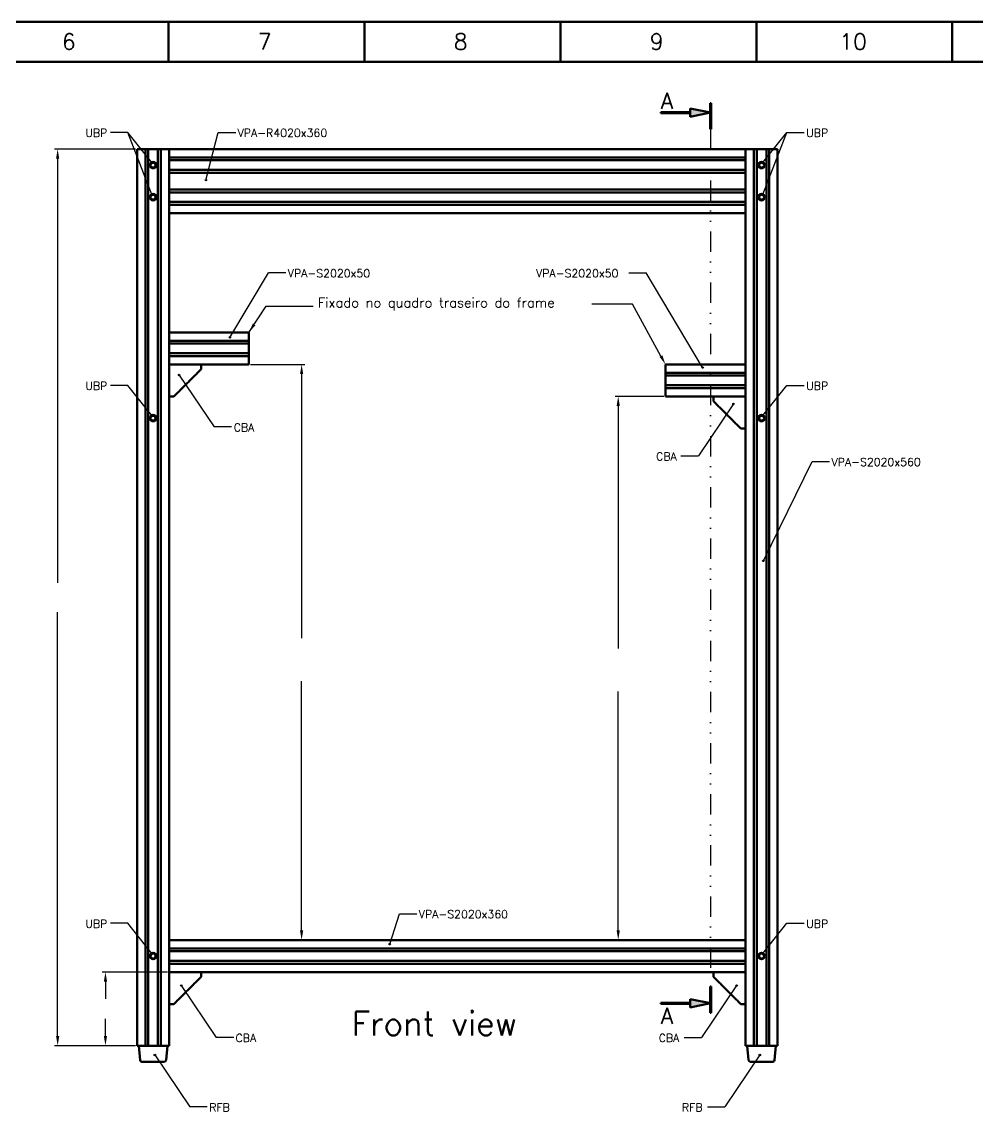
# Model space of a CAD drawing. Extents: x 20576 to 22412, y -9539 to -8232.
# Drawn here: x 21219 to 21815, y -8917 to -8232 of the extents above; entities that cross this region are included whole.
import ezdxf

# ---------------------------------------------------------------- set-up
doc = ezdxf.new("R2010")
doc.units = 0
doc.header["$PDMODE"] = 34
doc.linetypes.add('DIVIDE', pattern=[31.75, 12.7, -6.35, 0, -6.35, 0, -6.35])
doc.layers.get('0').update_dxf_attribs({"lineweight": 0})
doc.layers.add('Corte', color=130, linetype='DIVIDE')
doc.layers.add('Cotas', color=90, linetype='Continuous')
for name, color, linetype, lineweight in [('Fixação e Transmissão', 5, 'Continuous', 50), ('Hotend', 4, 'Continuous', 50), ('Perfis e Cantoneiras', 2, 'Continuous', 50), ('Peças Usinadas', 120, 'Continuous', 50)]:
    doc.layers.add(name, color=color, linetype=linetype, lineweight=lineweight)
doc.styles.get("Standard").update_dxf_attribs({"font": 'romans.shx'})
doc.dimstyles.get("Standard").update_dxf_attribs({"dimtxt": 6, "dimasz": 6, "dimexe": 2, "dimexo": 1, "dimgap": 1, "dimtad": 0, "dimtoh": 1, "dimcen": 0.09, "dimadec": 0, "dimazin": 0, "dimtfac": 1, "dimtdec": 4, "dimtofl": 0, "dimtmove": 0, "dimatfit": 3, "dimfxl": 1, "dimtolj": 1, "dimtzin": 0, "dimarcsym": 0})

# ---------------------------------------------------------------- blocks, each defined once
blk = doc.blocks.new('*D_i')
at = {"color": 0, "linetype": 'ByBlock', "lineweight": -2}
for p, q in [((21309.71, -8825.65), (21268.95, -8825.65)), ((21270.95, -8831.65), (21270.95, -8842.37)), ((21270.95, -8865.65), (21270.95, -8854.94)), ((21289.71, -8871.65), (21268.95, -8871.65))]:
    blk.add_line(p, q, dxfattribs=at)
for points in [[(21270.95, -8825.65), (21269.95, -8831.65), (21270.95, -8825.65), (21271.95, -8831.65)], [(21270.95, -8871.65), (21271.95, -8865.65), (21270.95, -8871.65), (21269.95, -8865.65)]]:
    blk.add_solid(points, dxfattribs=at)
at = {"layer": 'Defpoints', "color": 0, "linetype": 'ByBlock', "lineweight": 0}
for p in [(21270.95, -8825.65), (21310.71, -8825.65), (21270.95, -8871.65), (21290.71, -8871.65)]:
    blk.add_point(p, dxfattribs=at)
blk = doc.blocks.new('*D_k')
at = {"color": 0, "linetype": 'ByBlock', "lineweight": -2}
for p, q in [((21289.71, -8311.65), (21239.1, -8311.65)), ((21241.1, -8317.65), (21241.1, -8582.51)), ((21241.1, -8865.65), (21241.1, -8600.8)), ((21289.71, -8871.65), (21239.1, -8871.65))]:
    blk.add_line(p, q, dxfattribs=at)
for points in [[(21241.1, -8311.65), (21240.1, -8317.65), (21241.1, -8311.65), (21242.1, -8317.65)], [(21241.1, -8871.65), (21242.1, -8865.65), (21241.1, -8871.65), (21240.1, -8865.65)]]:
    blk.add_solid(points, dxfattribs=at)
at = {"layer": 'Defpoints', "color": 0, "linetype": 'ByBlock', "lineweight": 0}
for p in [(21241.1, -8311.65), (21290.71, -8311.65), (21241.1, -8871.65), (21290.71, -8871.65)]:
    blk.add_point(p, dxfattribs=at)
blk = doc.blocks.new('*D_o')
at = {"color": 0, "linetype": 'ByBlock', "lineweight": -2}
for p, q in [((21361.52, -8446.15), (21395.47, -8446.15)), ((21393.47, -8452.15), (21393.47, -8617.2)), ((21393.47, -8799.65), (21393.47, -8644.05)), ((21392.47, -8805.65), (21395.47, -8805.65))]:
    blk.add_line(p, q, dxfattribs=at)
for points in [[(21393.47, -8446.15), (21392.47, -8452.15), (21393.47, -8446.15), (21394.47, -8452.15)], [(21393.47, -8805.65), (21394.47, -8799.65), (21393.47, -8805.65), (21392.47, -8799.65)]]:
    blk.add_solid(points, dxfattribs=at)
at = {"layer": 'Defpoints', "color": 0, "linetype": 'ByBlock', "lineweight": 0}
for p in [(21360.52, -8446.15), (21393.47, -8446.15), (21391.47, -8805.65), (21393.47, -8805.65)]:
    blk.add_point(p, dxfattribs=at)
blk = doc.blocks.new('*D_p')
at = {"color": 0, "linetype": 'ByBlock', "lineweight": -2}
for p, q in [((21619.71, -8466.15), (21589.18, -8466.15)), ((21591.18, -8472.15), (21591.18, -8623.57)), ((21591.18, -8799.65), (21591.18, -8650.42)), ((21592.18, -8805.66), (21593.18, -8805.66))]:
    blk.add_line(p, q, dxfattribs=at)
for points in [[(21591.18, -8466.15), (21590.18, -8472.15), (21591.18, -8466.15), (21592.18, -8472.15)], [(21591.18, -8805.65), (21592.18, -8799.65), (21591.18, -8805.65), (21590.18, -8799.65)]]:
    blk.add_solid(points, dxfattribs=at)
at = {"layer": 'Defpoints', "color": 0, "linetype": 'ByBlock', "lineweight": 0}
for p in [(21591.18, -8466.15), (21620.71, -8466.15), (21591.18, -8805.65), (21591.18, -8805.65)]:
    blk.add_point(p, dxfattribs=at)

msp = doc.modelspace()

# ---------------------------------------------------------------- hatches: boundary and pattern name
at = {"layer": 'Cotas'}
h = msp.add_hatch(color=256, dxfattribs=at)
h.dxf.hatch_style = 1
h.paths.add_polyline_path([(21299.526, -8320.08, -0.2411741), (21299.715, -8319.71, -0.6113775), (21300.438, -8320.08, -1), (21299.526, -8320.08)])
h = msp.add_hatch(color=256, dxfattribs=at)
h.dxf.hatch_style = 1
h.paths.add_polyline_path([(21681.885, -8320.08, 0.2411741), (21681.696, -8319.71, 0.6113775), (21680.973, -8320.08, 1), (21681.885, -8320.08)])
h = msp.add_hatch(color=256, dxfattribs=at)
h.dxf.hatch_style = 1
h.paths.add_polyline_path([(21334.135, -8331.036, 0.2411741), (21333.946, -8330.666, 0.6113775), (21333.223, -8331.036, 1), (21334.135, -8331.036)])
h = msp.add_hatch(color=256, dxfattribs=at)
h.dxf.hatch_style = 1
h.paths.add_polyline_path([(21299.526, -8340.08, -0.2411741), (21299.715, -8339.71, -0.6113775), (21300.438, -8340.08, -1), (21299.526, -8340.08)])
h = msp.add_hatch(color=256, dxfattribs=at)
h.dxf.hatch_style = 1
h.paths.add_polyline_path([(21681.885, -8340.08, 0.2411741), (21681.696, -8339.71, 0.6113775), (21680.973, -8340.08, 1), (21681.885, -8340.08)])
h = msp.add_hatch(color=256, dxfattribs=at)
h.dxf.hatch_style = 1
h.paths.add_polyline_path([(21348.235, -8429.241, -0.2411741), (21348.424, -8428.871, -0.6113775), (21349.147, -8429.241, -1), (21348.235, -8429.241)])
h = msp.add_hatch(color=256, dxfattribs=at)
h.dxf.hatch_style = 1
h.paths.add_polyline_path([(21644.359, -8448.074, 0.2411741), (21644.17, -8447.704, 0.6113775), (21643.447, -8448.074, 1), (21644.359, -8448.074)])
h = msp.add_hatch(color=256, dxfattribs=at)
h.dxf.hatch_style = 1
h.paths.add_polyline_path([(21317.386, -8452.767, 0.2411741), (21317.197, -8452.397, 0.6113775), (21316.474, -8452.767, 1), (21317.386, -8452.767)])
h = msp.add_hatch(color=256, dxfattribs=at)
h.dxf.hatch_style = 1
h.paths.add_polyline_path([(21662.677, -8470.843, -0.2411741), (21662.866, -8470.472, -0.6113775), (21663.589, -8470.843, -1), (21662.677, -8470.843)])
h = msp.add_hatch(color=256, dxfattribs=at)
h.dxf.hatch_style = 1
h.paths.add_polyline_path([(21299.526, -8478.08, -0.2411741), (21299.715, -8477.71, -0.6113775), (21300.438, -8478.08, -1), (21299.526, -8478.08)])
h = msp.add_hatch(color=256, dxfattribs=at)
h.dxf.hatch_style = 1
h.paths.add_polyline_path([(21681.885, -8478.08, 0.2411741), (21681.696, -8477.71, 0.6113775), (21680.973, -8478.08, 1), (21681.885, -8478.08)])
h = msp.add_hatch(color=256, dxfattribs=at)
h.dxf.hatch_style = 1
h.paths.add_polyline_path([(21682.286, -8568.821, 0.2411741), (21682.097, -8568.451, 0.6113775), (21681.374, -8568.821, 1), (21682.286, -8568.821)])
h = msp.add_hatch(color=256, dxfattribs=at)
h.dxf.hatch_style = 1
h.paths.add_polyline_path([(21448.07, -8808.25, -0.2411741), (21448.259, -8807.88, -0.6113775), (21448.982, -8808.25, -1), (21448.07, -8808.25)])
h = msp.add_hatch(color=256, dxfattribs=at)
h.dxf.hatch_style = 1
h.paths.add_polyline_path([(21299.526, -8814.08, -0.2411741), (21299.715, -8813.71, -0.6113775), (21300.438, -8814.08, -1), (21299.526, -8814.08)])
h = msp.add_hatch(color=256, dxfattribs=at)
h.dxf.hatch_style = 1
h.paths.add_polyline_path([(21681.885, -8814.08, 0.2411741), (21681.696, -8813.71, 0.6113775), (21680.973, -8814.08, 1), (21681.885, -8814.08)])
h = msp.add_hatch(color=256, dxfattribs=at)
h.dxf.hatch_style = 1
h.paths.add_polyline_path([(21318.734, -8834.089, 0.2411741), (21318.545, -8833.719, 0.6113775), (21317.822, -8834.089, 1), (21318.734, -8834.089)])
h = msp.add_hatch(color=256, dxfattribs=at)
h.dxf.hatch_style = 1
h.paths.add_polyline_path([(21664.677, -8834.089, -0.2411741), (21664.866, -8833.719, -0.6113775), (21665.589, -8834.089, -1), (21664.677, -8834.089)])
h = msp.add_hatch(color=256, dxfattribs=at)
h.dxf.hatch_style = 1
h.paths.add_polyline_path([(21302.259, -8877.434, 0.2411741), (21302.069, -8877.064, 0.6113775), (21301.347, -8877.434, 1), (21302.259, -8877.434)])
h = msp.add_hatch(color=256, dxfattribs=at)
h.dxf.hatch_style = 1
h.paths.add_polyline_path([(21679.153, -8877.434, -0.2411741), (21679.342, -8877.064, -0.6113775), (21680.065, -8877.434, -1), (21679.153, -8877.434)])
at = {"layer": 'Perfis e Cantoneiras'}
h = msp.add_hatch(color=130, dxfattribs=at)
h.dxf.hatch_style = 1
h.paths.add_polyline_path([(21648.536, -8299.21), (21648.849, -8299.21), (21649.161, -8299.21), (21649.161, -8282.946), (21648.536, -8282.946), (21648.536, -8288.772), (21648.849, -8288.837), (21648.536, -8288.901), (21648.536, -8299.21)])
h = msp.add_hatch(color=130, dxfattribs=at)
h.dxf.hatch_style = 1
h.paths.add_polyline_path([(21617.77, -8289.149), (21636.033, -8289.149), (21636.033, -8288.524), (21617.77, -8288.524), (21617.77, -8289.149)])
h = msp.add_hatch(color=130, dxfattribs=at)
h.dxf.hatch_style = 1
h.paths.add_polyline_path([(21636.033, -8291.478), (21648.849, -8288.837), (21636.033, -8286.196), (21636.033, -8288.837), (21636.033, -8291.478)])
h = msp.add_hatch(color=130, dxfattribs=at)
h.dxf.hatch_style = 1
h.paths.add_polyline_path([(21648.536, -8834.776), (21648.849, -8834.776), (21649.161, -8834.776), (21649.161, -8851.04), (21648.536, -8851.04), (21648.536, -8845.213), (21648.849, -8845.149), (21648.536, -8845.084), (21648.536, -8834.776)])
h = msp.add_hatch(color=130, dxfattribs=at)
h.dxf.hatch_style = 1
h.paths.add_polyline_path([(21617.77, -8844.836), (21636.033, -8844.836), (21636.033, -8845.461), (21617.77, -8845.461), (21617.77, -8844.836)])
h = msp.add_hatch(color=130, dxfattribs=at)
h.dxf.hatch_style = 1
h.paths.add_polyline_path([(21636.033, -8842.508), (21648.849, -8845.149), (21636.033, -8847.789), (21636.033, -8845.149), (21636.033, -8842.508)])

# ---------------------------------------------------------------- linework, layer by layer
at = {"layer": 'Corte'}
msp.add_line((21648.849, -8299.21), (21648.849, -8834.776), dxfattribs=at)
at = {"layer": 'Cotas'}
for p, q in [((21284.921, -8301.204), (21274.029, -8301.204)), ((21299.982, -8320.08), (21284.921, -8301.204)), ((21299.982, -8340.08), (21284.921, -8301.204)), ((21333.679, -8331.036), (21341.4, -8301.204)), ((21341.4, -8301.204), (21352.291, -8301.204)), ((21681.429, -8320.08), (21696.49, -8301.204)), ((21681.429, -8340.08), (21696.49, -8301.204)), ((21696.49, -8301.204), (21707.382, -8301.204)), ((21348.691, -8429.241), (21372.732, -8388.929)), ((21383.624, -8388.929), (21372.732, -8388.929)), ((21597.787, -8388.929), (21608.679, -8388.929)), ((21643.903, -8448.074), (21608.679, -8388.929)), ((21575.805, -8408.533), (21574.805, -8408.533)), ((21316.93, -8452.767), (21338.79, -8485.192)), ((21284.921, -8459.204), (21274.029, -8459.204)), ((21299.982, -8478.08), (21284.921, -8459.204)), ((21681.429, -8478.08), (21696.49, -8459.204)), ((21696.49, -8459.204), (21707.382, -8459.204)), ((21663.133, -8470.843), (21641.273, -8503.268)), ((21349.682, -8485.192), (21338.79, -8485.192)), ((21630.381, -8503.268), (21641.273, -8503.268)), ((21681.83, -8568.821), (21712.302, -8506.796)), ((21712.302, -8506.796), (21723.193, -8506.796)), ((21448.526, -8808.25), (21454.551, -8789.232)), ((21454.551, -8789.232), (21465.442, -8789.232)), ((21284.921, -8795.204), (21274.029, -8795.204)), ((21299.982, -8814.08), (21284.921, -8795.204)), ((21681.429, -8814.08), (21696.49, -8795.204)), ((21696.49, -8795.204), (21707.382, -8795.204)), ((21318.278, -8834.089), (21340.139, -8866.514)), ((21665.133, -8834.089), (21643.273, -8866.514)), ((21351.03, -8866.514), (21340.139, -8866.514)), ((21632.381, -8866.514), (21643.273, -8866.514)), ((21301.803, -8877.434), (21323.663, -8909.859)), ((21679.609, -8877.434), (21657.748, -8909.859)), ((21334.554, -8909.859), (21323.663, -8909.859)), ((21646.857, -8909.859), (21657.748, -8909.859))]:
    msp.add_line(p, q, dxfattribs=at)
at = {"layer": 'Cotas', "flags": 128}
msp.add_lwpolyline([(21617.831, -8440.886), (21600.169, -8408.533), (21575.805, -8408.533)], dxfattribs=at)
at = {"layer": 'Cotas'}
for centre in [(21299.982, -8320.08), (21681.429, -8320.08), (21333.679, -8331.036), (21299.982, -8340.08), (21681.429, -8340.08), (21348.691, -8429.241), (21643.903, -8448.074), (21316.93, -8452.767), (21663.133, -8470.843), (21299.982, -8478.08), (21681.429, -8478.08), (21681.83, -8568.821), (21448.526, -8808.25), (21299.982, -8814.08), (21681.429, -8814.08), (21318.278, -8834.089), (21665.133, -8834.089), (21301.803, -8877.434), (21679.609, -8877.434)]:
    msp.add_circle(centre, 0.456, dxfattribs=at)
at = {"layer": 'Cotas', "color": 0, "lineweight": -2}
msp.add_solid([(21618.708, -8440.407), (21616.953, -8441.365), (21620.706, -8446.152)], dxfattribs=at)
at = {"layer": 'Fixação e Transmissão'}
for p, q in [((21299.84, -8320.154), (21298.974, -8321.654)), ((21299.84, -8323.154), (21298.974, -8321.654)), ((21299.84, -8323.154), (21299.84, -8323.154)), ((21301.572, -8320.154), (21302.438, -8321.654)), ((21301.572, -8323.154), (21302.438, -8321.654)), ((21679.84, -8320.154), (21678.974, -8321.654)), ((21679.84, -8323.154), (21678.974, -8321.654)), ((21679.84, -8323.154), (21679.84, -8323.154)), ((21681.572, -8320.154), (21682.438, -8321.654)), ((21681.572, -8323.154), (21682.438, -8321.654)), ((21299.84, -8340.154), (21298.974, -8341.654)), ((21299.84, -8343.154), (21298.974, -8341.654)), ((21299.84, -8343.154), (21299.84, -8343.154)), ((21301.572, -8340.154), (21302.438, -8341.654)), ((21301.572, -8343.154), (21302.438, -8341.654)), ((21679.84, -8340.154), (21678.974, -8341.654)), ((21679.84, -8343.154), (21678.974, -8341.654)), ((21679.84, -8343.154), (21679.84, -8343.154)), ((21681.572, -8340.154), (21682.438, -8341.654)), ((21681.572, -8343.154), (21682.438, -8341.654)), ((21299.84, -8478.154), (21298.974, -8479.654)), ((21299.84, -8481.154), (21298.974, -8479.654)), ((21299.84, -8481.154), (21299.84, -8481.154)), ((21301.572, -8478.154), (21302.438, -8479.654)), ((21301.572, -8481.154), (21302.438, -8479.654)), ((21679.84, -8478.154), (21678.974, -8479.654)), ((21679.84, -8481.154), (21678.974, -8479.654)), ((21679.84, -8481.154), (21679.84, -8481.154)), ((21681.572, -8478.154), (21682.438, -8479.654)), ((21681.572, -8481.154), (21682.438, -8479.654)), ((21299.84, -8814.154), (21298.974, -8815.654)), ((21299.84, -8817.154), (21298.974, -8815.654)), ((21299.84, -8817.154), (21299.84, -8817.154)), ((21301.572, -8814.154), (21302.438, -8815.654)), ((21301.572, -8817.154), (21302.438, -8815.654)), ((21679.84, -8814.154), (21678.974, -8815.654)), ((21679.84, -8817.154), (21678.974, -8815.654)), ((21679.84, -8817.154), (21679.84, -8817.154)), ((21681.572, -8814.154), (21682.438, -8815.654)), ((21681.572, -8817.154), (21682.438, -8815.654))]:
    msp.add_line(p, q, dxfattribs=at)
at = {"layer": 'Fixação e Transmissão', "ltscale": 0.1}
for p, q in [((21301.572, -8320.154), (21299.84, -8320.154)), ((21301.572, -8323.154), (21299.84, -8323.154)), ((21681.572, -8320.154), (21679.84, -8320.154)), ((21681.572, -8323.154), (21679.84, -8323.154)), ((21301.572, -8340.154), (21299.84, -8340.154)), ((21301.572, -8343.154), (21299.84, -8343.154)), ((21681.572, -8340.154), (21679.84, -8340.154)), ((21681.572, -8343.154), (21679.84, -8343.154)), ((21301.572, -8478.154), (21299.84, -8478.154)), ((21301.572, -8481.154), (21299.84, -8481.154)), ((21681.572, -8478.154), (21679.84, -8478.154)), ((21681.572, -8481.154), (21679.84, -8481.154)), ((21301.572, -8814.154), (21299.84, -8814.154)), ((21301.572, -8817.154), (21299.84, -8817.154)), ((21681.572, -8814.154), (21679.84, -8814.154)), ((21681.572, -8817.154), (21679.84, -8817.154))]:
    msp.add_line(p, q, dxfattribs=at)
at = {"layer": 'Fixação e Transmissão'}
for centre in [(21300.706, -8321.654), (21680.706, -8321.654), (21300.706, -8341.654), (21680.706, -8341.654), (21300.706, -8479.654), (21680.706, -8479.654), (21300.706, -8815.654), (21680.706, -8815.654)]:
    msp.add_circle(centre, 1.732, dxfattribs=at)
at = {"layer": 'Hotend'}
for p, q in [((21309.706, -8871.654), (21291.706, -8871.654)), ((21291.706, -8871.654), (21292.616, -8880.753)), ((21309.706, -8871.654), (21308.796, -8880.753)), ((21689.706, -8871.654), (21671.706, -8871.654)), ((21671.706, -8871.654), (21672.616, -8880.753)), ((21689.706, -8871.654), (21688.796, -8880.753)), ((21307.801, -8881.654), (21293.611, -8881.654)), ((21687.801, -8881.654), (21673.611, -8881.654))]:
    msp.add_line(p, q, dxfattribs=at)
for centre, start, end in [((21293.611, -8880.654), 185.710593, 270), ((21307.801, -8880.654), 270, 354.289407), ((21673.611, -8880.654), 185.710593, 270), ((21687.801, -8880.654), 270, 354.289407)]:
    msp.add_arc(centre, 1, start, end, dxfattribs=at)
at = {"layer": 'Perfis e Cantoneiras', "color": 130}
for p, q in [((21648.536, -8282.946), (21648.536, -8299.21)), ((21649.161, -8282.946), (21648.536, -8282.946)), ((21649.161, -8282.946), (21649.161, -8299.21)), ((21636.033, -8288.524), (21617.77, -8288.524)), ((21617.77, -8288.524), (21617.77, -8289.149)), ((21636.033, -8289.149), (21617.77, -8289.149)), ((21636.033, -8291.478), (21636.033, -8286.196)), ((21648.849, -8288.837), (21636.033, -8286.196)), ((21636.033, -8288.524), (21636.033, -8289.149)), ((21648.849, -8288.837), (21636.033, -8291.478)), ((21649.161, -8299.21), (21648.536, -8299.21)), ((21648.536, -8851.04), (21648.536, -8834.776)), ((21649.161, -8834.776), (21648.536, -8834.776)), ((21649.161, -8851.04), (21649.161, -8834.776)), ((21636.033, -8844.836), (21617.77, -8844.836)), ((21617.77, -8845.461), (21617.77, -8844.836)), ((21636.033, -8845.461), (21617.77, -8845.461)), ((21648.849, -8845.149), (21636.033, -8842.508)), ((21636.033, -8842.508), (21636.033, -8847.789)), ((21636.033, -8845.461), (21636.033, -8844.836)), ((21648.849, -8845.149), (21636.033, -8847.789)), ((21649.161, -8851.04), (21648.536, -8851.04))]:
    msp.add_line(p, q, dxfattribs=at)
at = {"layer": 'Perfis e Cantoneiras'}
for p, q in [((21290.706, -8311.654), (21310.706, -8311.654)), ((21290.706, -8871.654), (21290.706, -8311.654)), ((21295.906, -8871.654), (21295.906, -8311.654)), ((21297.706, -8871.654), (21297.706, -8311.654)), ((21303.706, -8871.654), (21303.706, -8311.654)), ((21305.506, -8871.654), (21305.506, -8311.654)), ((21310.706, -8351.654), (21310.706, -8311.654)), ((21310.706, -8311.654), (21670.706, -8311.654)), ((21310.706, -8871.654), (21310.706, -8311.654)), ((21670.706, -8351.654), (21670.706, -8311.654)), ((21670.706, -8311.654), (21690.706, -8311.654)), ((21670.706, -8871.654), (21670.706, -8311.654)), ((21675.906, -8871.654), (21675.906, -8311.654)), ((21677.706, -8871.654), (21677.706, -8311.654)), ((21683.706, -8871.654), (21683.706, -8311.654)), ((21685.506, -8871.654), (21685.506, -8311.654)), ((21690.706, -8871.654), (21690.706, -8311.654)), ((21310.706, -8316.854), (21670.706, -8316.854)), ((21310.706, -8318.654), (21670.706, -8318.654)), ((21310.706, -8324.654), (21670.706, -8324.654)), ((21310.706, -8326.454), (21670.706, -8326.454)), ((21310.706, -8336.854), (21670.706, -8336.854)), ((21310.706, -8338.654), (21670.706, -8338.654)), ((21310.706, -8344.654), (21670.706, -8344.654)), ((21310.706, -8346.454), (21670.706, -8346.454)), ((21310.706, -8351.654), (21670.706, -8351.654)), ((21360.524, -8426.152), (21310.706, -8426.152)), ((21360.524, -8431.352), (21310.706, -8431.352)), ((21360.524, -8433.152), (21310.706, -8433.152)), ((21360.524, -8439.152), (21310.706, -8439.152)), ((21360.524, -8440.952), (21310.706, -8440.952)), ((21360.524, -8446.152), (21310.706, -8446.152)), ((21670.706, -8446.152), (21620.706, -8446.152)), ((21670.706, -8451.352), (21620.706, -8451.352)), ((21670.706, -8453.152), (21620.706, -8453.152)), ((21670.706, -8459.152), (21620.706, -8459.152)), ((21670.706, -8460.952), (21620.706, -8460.952)), ((21670.706, -8466.152), (21620.706, -8466.152)), ((21310.706, -8805.654), (21670.706, -8805.654)), ((21310.706, -8810.854), (21670.706, -8810.854)), ((21310.706, -8812.654), (21670.706, -8812.654)), ((21310.706, -8818.654), (21670.706, -8818.654)), ((21310.706, -8820.454), (21670.706, -8820.454)), ((21310.706, -8825.654), (21670.706, -8825.654)), ((21290.706, -8871.654), (21310.706, -8871.654)), ((21670.706, -8871.654), (21690.706, -8871.654))]:
    msp.add_line(p, q, dxfattribs=at)
at = {"layer": 'Perfis e Cantoneiras', "color": 30}
for p, q in [((21329.706, -8446.152), (21310.706, -8446.152)), ((21310.706, -8446.152), (21310.706, -8465.152)), ((21310.706, -8446.152), (21329.706, -8446.152)), ((21310.706, -8465.152), (21310.706, -8446.152)), ((21330.706, -8449.152), (21330.706, -8446.152)), ((21330.706, -8449.152), (21330.706, -8446.152)), ((21310.706, -8466.152), (21313.706, -8466.152)), ((21310.706, -8466.152), (21313.706, -8466.152)), ((21650.706, -8469.152), (21650.706, -8466.152)), ((21650.706, -8469.152), (21650.706, -8466.152)), ((21651.706, -8466.152), (21670.706, -8466.152)), ((21670.706, -8466.152), (21651.706, -8466.152)), ((21670.706, -8466.152), (21670.706, -8485.152)), ((21670.706, -8485.152), (21670.706, -8466.152)), ((21670.706, -8486.152), (21667.706, -8486.152)), ((21670.706, -8486.152), (21667.706, -8486.152)), ((21329.706, -8825.654), (21310.706, -8825.654)), ((21310.706, -8825.654), (21310.706, -8844.654)), ((21310.706, -8825.654), (21329.706, -8825.654)), ((21310.706, -8844.654), (21310.706, -8825.654)), ((21330.706, -8828.654), (21330.706, -8825.654)), ((21330.706, -8828.654), (21330.706, -8825.654)), ((21650.706, -8828.654), (21650.706, -8825.654)), ((21650.706, -8828.654), (21650.706, -8825.654)), ((21651.706, -8825.654), (21670.706, -8825.654)), ((21670.706, -8825.654), (21651.706, -8825.654)), ((21670.706, -8825.654), (21670.706, -8844.654)), ((21670.706, -8844.654), (21670.706, -8825.654)), ((21310.706, -8845.654), (21313.706, -8845.654)), ((21310.706, -8845.654), (21313.706, -8845.654)), ((21670.706, -8845.654), (21667.706, -8845.654)), ((21670.706, -8845.654), (21667.706, -8845.654))]:
    msp.add_line(p, q, dxfattribs=at)
at = {"layer": 'Perfis e Cantoneiras'}
for centre in [(21300.706, -8321.654), (21680.706, -8321.654), (21300.706, -8341.654), (21680.706, -8341.654), (21300.706, -8479.654), (21680.706, -8479.654), (21300.706, -8815.654), (21680.706, -8815.654)]:
    msp.add_circle(centre, 2, dxfattribs=at)
at = {"layer": 'Perfis e Cantoneiras', "color": 30}
for points, degree in [([(21329.901, -8446.152), (21329.706, -8446.152)], 1), ([(21330.089, -8446.152), (21329.998, -8446.152), (21329.901, -8446.152)], 2), ([(21330.262, -8446.152), (21330.18, -8446.152), (21330.089, -8446.152)], 2), ([(21330.413, -8446.152), (21330.343, -8446.152), (21330.262, -8446.152)], 2), ([(21330.537, -8446.152), (21330.483, -8446.152), (21330.413, -8446.152)], 2), ([(21330.63, -8446.152), (21330.592, -8446.152), (21330.537, -8446.152)], 2), ([(21330.687, -8446.152), (21330.668, -8446.152), (21330.63, -8446.152)], 2), ([(21330.706, -8446.152), (21330.706, -8446.152), (21330.687, -8446.152)], 2), ([(21330.706, -8449.152), (21313.706, -8466.152)], 1), ([(21310.706, -8465.152), (21310.706, -8465.322), (21310.706, -8465.483), (21310.706, -8465.588), (21310.706, -8465.684), (21310.706, -8465.778), (21310.706, -8465.859), (21310.706, -8465.897), (21310.706, -8465.934), (21310.706, -8465.967), (21310.706, -8465.999), (21310.706, -8466.026), (21310.706, -8466.053), (21310.706, -8466.075), (21310.706, -8466.096), (21310.706, -8466.112), (21310.706, -8466.127), (21310.706, -8466.137), (21310.706, -8466.146), (21310.706, -8466.149), (21310.706, -8466.152)], 2), ([(21310.706, -8465.347), (21310.706, -8465.444), (21310.706, -8465.535)], 2), ([(21310.706, -8465.535), (21310.706, -8465.626), (21310.706, -8465.708)], 2), ([(21310.706, -8465.708), (21310.706, -8465.79), (21310.706, -8465.859)], 2), ([(21310.706, -8465.859), (21310.706, -8465.929), (21310.706, -8465.984)], 2), ([(21310.706, -8465.984), (21310.706, -8466.038), (21310.706, -8466.076)], 2), ([(21310.706, -8466.076), (21310.706, -8466.114), (21310.706, -8466.133)], 2), ([(21310.706, -8466.133), (21310.706, -8466.152), (21310.706, -8466.152)], 2), ([(21650.706, -8466.152), (21650.706, -8466.152), (21650.725, -8466.152)], 2), ([(21650.706, -8469.152), (21667.706, -8486.152)], 1), ([(21650.725, -8466.152), (21650.744, -8466.152), (21650.782, -8466.152)], 2), ([(21650.782, -8466.152), (21650.82, -8466.152), (21650.875, -8466.152)], 2), ([(21650.875, -8466.152), (21650.929, -8466.152), (21650.999, -8466.152)], 2), ([(21650.999, -8466.152), (21651.069, -8466.152), (21651.15, -8466.152)], 2), ([(21651.15, -8466.152), (21651.232, -8466.152), (21651.323, -8466.152)], 2), ([(21651.323, -8466.152), (21651.414, -8466.152), (21651.511, -8466.152)], 2), ([(21651.511, -8466.152), (21651.706, -8466.152)], 1), ([(21670.706, -8485.152), (21670.706, -8485.322), (21670.706, -8485.483), (21670.706, -8485.588), (21670.706, -8485.684), (21670.706, -8485.778), (21670.706, -8485.859), (21670.706, -8485.897), (21670.706, -8485.934), (21670.706, -8485.967), (21670.706, -8485.999), (21670.706, -8486.026), (21670.706, -8486.053), (21670.706, -8486.075), (21670.706, -8486.096), (21670.706, -8486.112), (21670.706, -8486.127), (21670.706, -8486.137), (21670.706, -8486.146), (21670.706, -8486.149), (21670.706, -8486.152)], 2), ([(21670.706, -8485.347), (21670.706, -8485.444), (21670.706, -8485.535)], 2), ([(21670.706, -8485.535), (21670.706, -8485.626), (21670.706, -8485.708)], 2), ([(21670.706, -8485.708), (21670.706, -8485.79), (21670.706, -8485.859)], 2), ([(21670.706, -8485.859), (21670.706, -8485.929), (21670.706, -8485.984)], 2), ([(21670.706, -8485.984), (21670.706, -8486.038), (21670.706, -8486.076)], 2), ([(21670.706, -8486.076), (21670.706, -8486.114), (21670.706, -8486.133)], 2), ([(21670.706, -8486.133), (21670.706, -8486.152), (21670.706, -8486.152)], 2), ([(21329.901, -8825.654), (21329.706, -8825.654)], 1), ([(21330.089, -8825.654), (21329.998, -8825.654), (21329.901, -8825.654)], 2), ([(21330.262, -8825.654), (21330.18, -8825.654), (21330.089, -8825.654)], 2), ([(21330.413, -8825.654), (21330.343, -8825.654), (21330.262, -8825.654)], 2), ([(21330.537, -8825.654), (21330.483, -8825.654), (21330.413, -8825.654)], 2), ([(21330.63, -8825.654), (21330.592, -8825.654), (21330.537, -8825.654)], 2), ([(21330.687, -8825.654), (21330.668, -8825.654), (21330.63, -8825.654)], 2), ([(21330.706, -8825.654), (21330.706, -8825.654), (21330.687, -8825.654)], 2), ([(21650.706, -8825.654), (21650.706, -8825.654), (21650.725, -8825.654)], 2), ([(21650.725, -8825.654), (21650.744, -8825.654), (21650.782, -8825.654)], 2), ([(21650.782, -8825.654), (21650.82, -8825.654), (21650.875, -8825.654)], 2), ([(21650.875, -8825.654), (21650.929, -8825.654), (21650.999, -8825.654)], 2), ([(21650.999, -8825.654), (21651.069, -8825.654), (21651.15, -8825.654)], 2), ([(21651.15, -8825.654), (21651.232, -8825.654), (21651.323, -8825.654)], 2), ([(21651.323, -8825.654), (21651.414, -8825.654), (21651.511, -8825.654)], 2), ([(21651.511, -8825.654), (21651.706, -8825.654)], 1), ([(21330.706, -8828.654), (21313.706, -8845.654)], 1), ([(21650.706, -8828.654), (21667.706, -8845.654)], 1), ([(21310.706, -8844.654), (21310.706, -8844.824), (21310.706, -8844.985), (21310.706, -8845.09), (21310.706, -8845.186), (21310.706, -8845.28), (21310.706, -8845.361), (21310.706, -8845.399), (21310.706, -8845.436), (21310.706, -8845.469), (21310.706, -8845.501), (21310.706, -8845.528), (21310.706, -8845.555), (21310.706, -8845.577), (21310.706, -8845.598), (21310.706, -8845.614), (21310.706, -8845.629), (21310.706, -8845.639), (21310.706, -8845.648), (21310.706, -8845.651), (21310.706, -8845.654)], 2), ([(21310.706, -8844.849), (21310.706, -8844.946), (21310.706, -8845.037)], 2), ([(21310.706, -8845.037), (21310.706, -8845.128), (21310.706, -8845.21)], 2), ([(21310.706, -8845.21), (21310.706, -8845.292), (21310.706, -8845.361)], 2), ([(21310.706, -8845.361), (21310.706, -8845.431), (21310.706, -8845.486)], 2), ([(21310.706, -8845.486), (21310.706, -8845.54), (21310.706, -8845.578)], 2), ([(21310.706, -8845.578), (21310.706, -8845.616), (21310.706, -8845.635)], 2), ([(21310.706, -8845.635), (21310.706, -8845.654), (21310.706, -8845.654)], 2), ([(21670.706, -8844.654), (21670.706, -8844.824), (21670.706, -8844.985), (21670.706, -8845.09), (21670.706, -8845.186), (21670.706, -8845.28), (21670.706, -8845.361), (21670.706, -8845.399), (21670.706, -8845.436), (21670.706, -8845.469), (21670.706, -8845.501), (21670.706, -8845.528), (21670.706, -8845.555), (21670.706, -8845.577), (21670.706, -8845.598), (21670.706, -8845.614), (21670.706, -8845.629), (21670.706, -8845.639), (21670.706, -8845.648), (21670.706, -8845.651), (21670.706, -8845.654)], 2), ([(21670.706, -8844.849), (21670.706, -8844.946), (21670.706, -8845.037)], 2), ([(21670.706, -8845.037), (21670.706, -8845.128), (21670.706, -8845.21)], 2), ([(21670.706, -8845.21), (21670.706, -8845.292), (21670.706, -8845.361)], 2), ([(21670.706, -8845.361), (21670.706, -8845.431), (21670.706, -8845.486)], 2), ([(21670.706, -8845.486), (21670.706, -8845.54), (21670.706, -8845.578)], 2), ([(21670.706, -8845.578), (21670.706, -8845.616), (21670.706, -8845.635)], 2), ([(21670.706, -8845.635), (21670.706, -8845.654), (21670.706, -8845.654)], 2)]:
    msp.add_open_spline(points, degree=degree, dxfattribs=at)
for points in [[(21330.706, -8446.152), (21330.704, -8446.152), (21330.702, -8446.152), (21330.7, -8446.152), (21330.693, -8446.152), (21330.687, -8446.152), (21330.681, -8446.152), (21330.671, -8446.152), (21330.66, -8446.152), (21330.65, -8446.152), (21330.636, -8446.152), (21330.621, -8446.152), (21330.607, -8446.152), (21330.589, -8446.152), (21330.571, -8446.152), (21330.553, -8446.152), (21330.531, -8446.152), (21330.509, -8446.152), (21330.488, -8446.152), (21330.463, -8446.152), (21330.438, -8446.152), (21330.413, -8446.152), (21330.385, -8446.152), (21330.357, -8446.152), (21330.33, -8446.152), (21330.27, -8446.152), (21330.207, -8446.152), (21330.14, -8446.152), (21330.004, -8446.152), (21329.856, -8446.152), (21329.706, -8446.152)], [(21650.706, -8466.152), (21650.708, -8466.152), (21650.71, -8466.152), (21650.712, -8466.152), (21650.719, -8466.152), (21650.725, -8466.152), (21650.731, -8466.152), (21650.741, -8466.152), (21650.752, -8466.152), (21650.762, -8466.152), (21650.776, -8466.152), (21650.791, -8466.152), (21650.805, -8466.152), (21650.823, -8466.152), (21650.841, -8466.152), (21650.859, -8466.152), (21650.881, -8466.152), (21650.903, -8466.152), (21650.924, -8466.152), (21650.949, -8466.152), (21650.974, -8466.152), (21650.999, -8466.152), (21651.027, -8466.152), (21651.055, -8466.152), (21651.082, -8466.152), (21651.142, -8466.152), (21651.205, -8466.152), (21651.272, -8466.152), (21651.408, -8466.152), (21651.556, -8466.152), (21651.706, -8466.152)], [(21330.706, -8825.654), (21330.704, -8825.654), (21330.702, -8825.654), (21330.7, -8825.654), (21330.693, -8825.654), (21330.687, -8825.654), (21330.681, -8825.654), (21330.671, -8825.654), (21330.66, -8825.654), (21330.65, -8825.654), (21330.636, -8825.654), (21330.621, -8825.654), (21330.607, -8825.654), (21330.589, -8825.654), (21330.571, -8825.654), (21330.553, -8825.654), (21330.531, -8825.654), (21330.509, -8825.654), (21330.488, -8825.654), (21330.463, -8825.654), (21330.438, -8825.654), (21330.413, -8825.654), (21330.385, -8825.654), (21330.357, -8825.654), (21330.33, -8825.654), (21330.27, -8825.654), (21330.207, -8825.654), (21330.14, -8825.654), (21330.004, -8825.654), (21329.856, -8825.654), (21329.706, -8825.654)], [(21650.706, -8825.654), (21650.708, -8825.654), (21650.71, -8825.654), (21650.712, -8825.654), (21650.719, -8825.654), (21650.725, -8825.654), (21650.731, -8825.654), (21650.741, -8825.654), (21650.752, -8825.654), (21650.762, -8825.654), (21650.776, -8825.654), (21650.791, -8825.654), (21650.805, -8825.654), (21650.823, -8825.654), (21650.841, -8825.654), (21650.859, -8825.654), (21650.881, -8825.654), (21650.903, -8825.654), (21650.924, -8825.654), (21650.949, -8825.654), (21650.974, -8825.654), (21650.999, -8825.654), (21651.027, -8825.654), (21651.055, -8825.654), (21651.082, -8825.654), (21651.142, -8825.654), (21651.205, -8825.654), (21651.272, -8825.654), (21651.408, -8825.654), (21651.556, -8825.654), (21651.706, -8825.654)]]:
    msp.add_open_spline(points, degree=3, knots=[0, 0, 0, 0, 0.1122, 0.1122, 0.1122, 0.224399, 0.224399, 0.224399, 0.336599, 0.336599, 0.336599, 0.448799, 0.448799, 0.448799, 0.560999, 0.560999, 0.560999, 0.673198, 0.673198, 0.673198, 0.785398, 0.785398, 0.785398, 0.897598, 0.897598, 0.897598, 1.122, 1.122, 1.122, 1.5708, 1.5708, 1.5708, 1.5708], dxfattribs=at)
at = {"layer": 'Peças Usinadas'}
for p, q in [((21310.304, -8232.227), (21310.304, -8257.227)), ((21432.686, -8232.227), (21432.686, -8257.227)), ((21555.068, -8232.227), (21555.068, -8257.227)), ((21677.45, -8232.227), (21677.45, -8257.227)), ((21799.832, -8232.227), (21799.832, -8257.227))]:
    msp.add_line(p, q, dxfattribs=at)
at = {"layer": 'Peças Usinadas', "color": 2}
for p, q in [((21360.524, -8446.152), (21360.524, -8426.152)), ((21620.706, -8466.152), (21620.706, -8446.152))]:
    msp.add_line(p, q, dxfattribs=at)
at = {"layer": 'Peças Usinadas', "flags": 128}
for points in [[(20576.013, -9539.376), (22411.742, -9539.376), (22411.742, -8232.227), (20576.013, -8232.227)], [(20601.013, -9514.376), (22386.742, -9514.376), (22386.742, -8257.227), (20601.013, -8257.227)]]:
    msp.add_lwpolyline(points, close=True, dxfattribs=at)

# ---------------------------------------------------------------- texts
at = {"layer": 'Cotas'}
for s, height, p in [('6', 10, (21243.785, -8249.534)), ('7', 10, (21366.167, -8249.534)), ('8', 10, (21488.549, -8249.534)), ('9', 10, (21610.931, -8249.534)), ('10', 10, (21729.313, -8249.534)), ('UBP', 5, (21258.424, -8304.016)), ('VPA-R4020x360', 5, (21353.501, -8304.016)), ('UBP', 5, (21708.592, -8304.016)), ('VPA-S2020x50', 5, (21384.834, -8391.741)), ('VPA-S2020x50', 5, (21539.889, -8391.741)), ('UBP', 5, (21258.424, -8462.016)), ('UBP', 5, (21708.592, -8462.016)), ('CBA', 5, (21351.032, -8488.005)), ('CBA', 5, (21614.864, -8506.08)), ('VPA-S2020x560', 5, (21724.404, -8509.609)), ('VPA-S2020x360', 5, (21466.652, -8792.045)), ('UBP', 5, (21258.424, -8798.016)), ('UBP', 5, (21708.592, -8798.016)), ('CBA', 5, (21352.24, -8869.327)), ('CBA', 5, (21616.483, -8869.327)), ('RFB', 5, (21335.765, -8912.672)), ('RFB', 5, (21630.959, -8912.672))]:
    msp.add_text(s, height=height, dxfattribs=at).set_placement(p)
at = {"layer": 'Cotas', "color": 7}
msp.add_text('Front view', height=15, dxfattribs=at).set_placement((21424.703, -8865.355))
at = {"layer": 'Cotas', "insert": (21403.606, -8408.533), "char_height": 6, "attachment_point": 4}
msp.add_mtext('Fixado no quadro traseiro do frame', dxfattribs=at)
at = {"layer": 'Perfis e Cantoneiras', "color": 130}
for p in [(21617.788, -8286.444), (21617.788, -8858.045)]:
    msp.add_text('A', height=10, dxfattribs=at).set_placement(p)

# ---------------------------------------------------------------- dimensions: what is measured, and where the dimension line sits
at = {"layer": 'Cotas'}
for base, p1, p2, angle, picture, middle in [((21241.101, -8311.654), (21290.706, -8871.654), (21290.706, -8311.654), 90.000006, '*D_k', (21241.101, -8591.654)), ((21393.473, -8446.152), (21391.473, -8805.654), (21360.524, -8446.152), 90, '*D_o', (21393.473, -8630.624)), ((21591.182, -8805.654), (21620.706, -8466.152), (21591.182, -8805.654), 90, '*D_p', (21591.182, -8636.996)), ((21270.948, -8871.654), (21310.706, -8825.654), (21290.706, -8871.654), 90.000006, '*D_i', (21270.948, -8848.654))]:
    dim = msp.add_linear_dim(base=base, p1=p1, p2=p2, angle=angle, dimstyle='Standard', override={"dimpost": '<>'}, dxfattribs=at)
    dim.commit()
    dim.dimension.update_dxf_attribs({"geometry": picture, "text_midpoint": middle, "dimtype": 160})

# ---------------------------------------------------------------- leaders
msp.add_leader([(21360.524, -8426.152), (21371.359, -8409.756), (21400.776, -8409.756)], dimstyle='Standard', override={"dimscale": 1}, dxfattribs=at)

doc.saveas('drawing.dxf')
